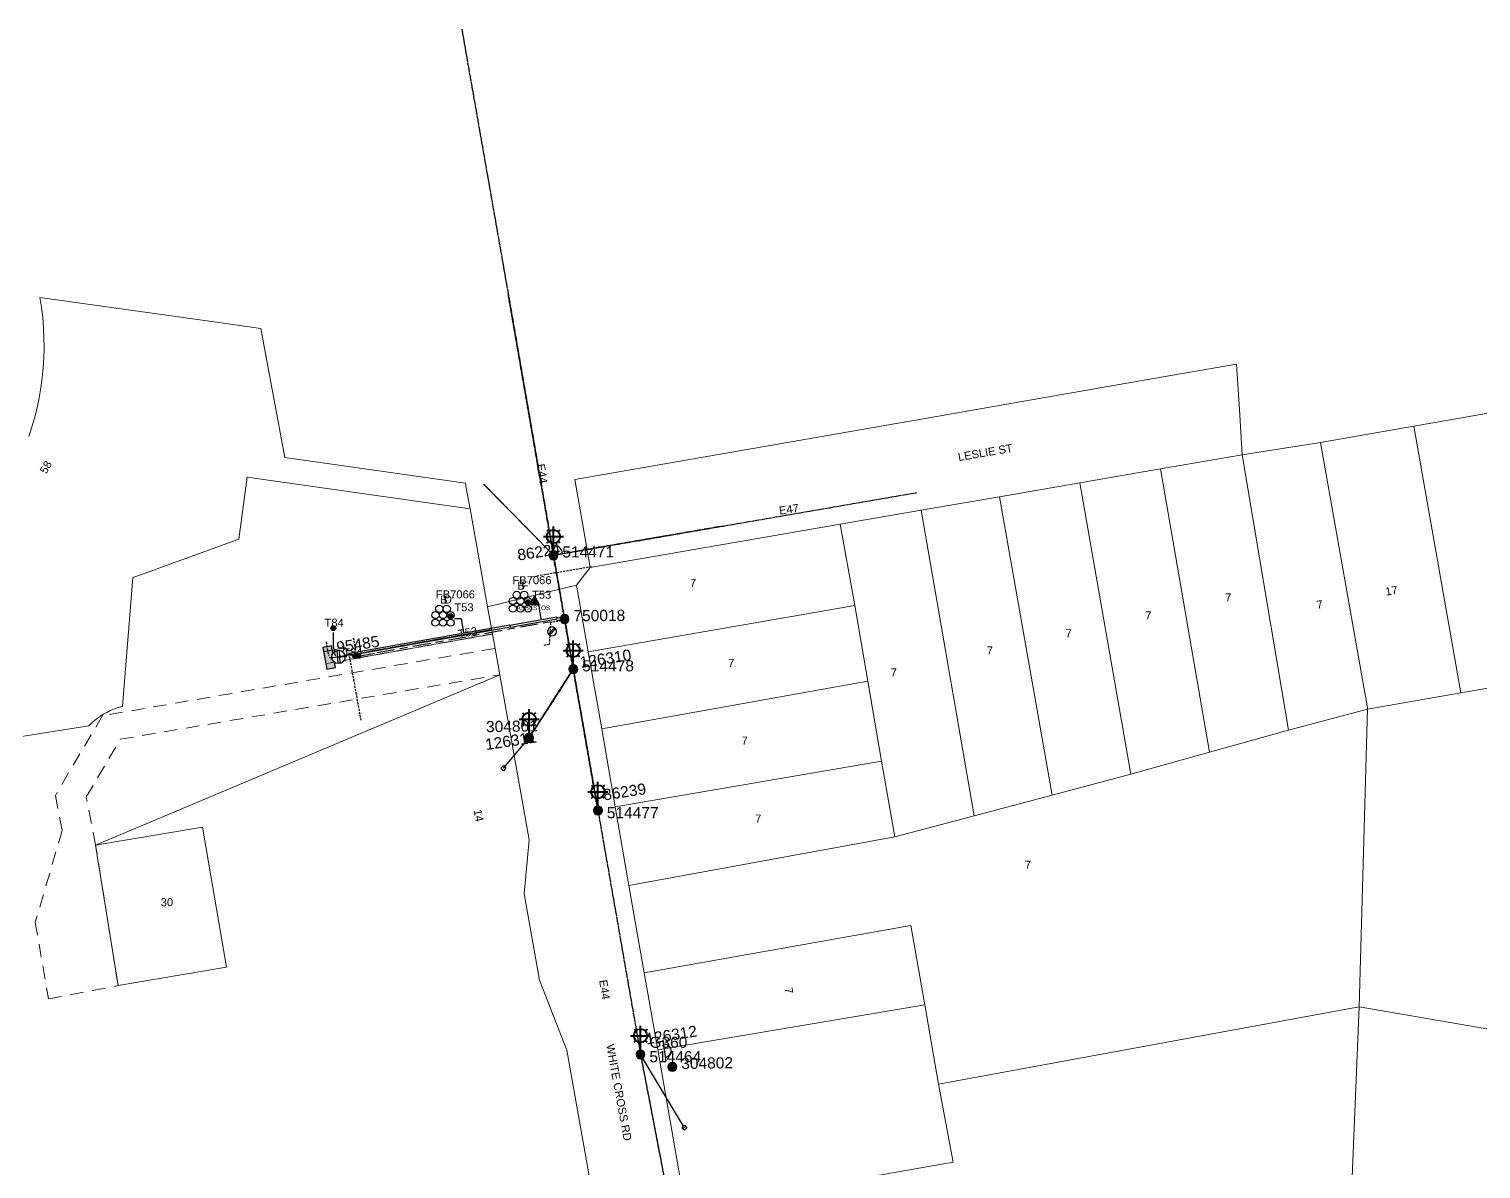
# Model space of a CAD drawing. Header units: metres. Extents: x 277939 to 278915, y 6271322 to 6272042.
# Drawn here: x 278225.8 to 278552.5, y 6271751.4 to 6272007.9 of the extents above; entities that cross this region are included whole.
import ezdxf
from ezdxf.enums import TextEntityAlignment as Align

# ---------------------------------------------------------------- set-up
doc = ezdxf.new("R2010")
doc.units = ezdxf.units.M
for name, pattern in [('Cable Exist OH', [1, 1, 0]), ('Cable Exist UG', [8.2, 4, -1.2, 1.8, -1.2]), ('Dash', [5, 3, -2]), ('DASHED', [0.75, 0.5, -0.25]), ('HIDDEN', [0.375, 0.25, -0.125]), ('HIDDEN2', [0.1875, 0.125, -0.0625])]:
    doc.linetypes.add(name, pattern=pattern)
doc.layers.get('0').update_dxf_attribs({"color": 6})
for name, color, linetype, lineweight in [('Cadastre Buildings_SP_EXT', 9, 'Continuous', 5), ('Cadastre Easements_SP_EXT', 9, 'Continuous', 5), ('Cadastre Land Parcels_SP_EXT', 9, 'Continuous', 5), ('Cadastre Other Property_SP_EXT', 9, 'HIDDEN', 5), ('Cadastre Roads_SP_EXT', 9, 'Continuous', 5)]:
    doc.layers.add(name, color=color, linetype=linetype, lineweight=lineweight)
for name, color, linetype in [('Duct_SP_EXT', 7, 'Continuous'), ('Equip_LV_EXT', 7, 'Continuous'), ('Equip_SP_HV_EXT', 7, 'Continuous'), ('Equip_SP_LV_EXT', 7, 'Continuous'), ('Equip_SP_SL_EXT', 7, 'Continuous'), ('Mains_HV_EXT', 7, 'Continuous'), ('Mains_LV_EXT', 7, 'Continuous'), ('Mains_SL_EXT', 7, 'Continuous'), ('Services_SP_EXT', 7, 'Continuous'), ('SupportsOH_SP_TR_HV_LV_SL_EXT', 7, 'Continuous'), ('SupportsUG_SP_LV_EXT', 7, 'Continuous'), ('Trench_SP_EXT', 7, 'Continuous')]:
    doc.layers.add(name, color=color, linetype=linetype)
doc.layers.add('UNKNOWN_FEATURES', color=1, linetype='DASHED', plot=False)
doc.styles.add('iecARIAL', font='arial.ttf', dxfattribs={"height": 2})
doc.styles.add('iecNAME', font='times.ttf')
doc.styles.add('POLE_LABEL', font='arial.ttf')
doc.styles.get("Standard").update_dxf_attribs({"font": 'arial.ttf'})

# ---------------------------------------------------------------- blocks, each defined once
blk = doc.blocks.new('PILLAR_EXT')
blk.add_hatch(color=256).paths.add_polyline_path([(-2.475, 0.99), (-2.475, -0.99), (2.475, -0.99), (2.475, 0.99)])
blk.add_lwpolyline([(-2.475, -0.99), (2.475, -0.99), (2.475, 0.99), (-2.475, 0.99)], close=True)
at = {"style": 'iecARIAL', "flags": 8}
blk.add_attdef('ASSET_NUM', (1.5, 3.5), '', height=2.5, dxfattribs=at)
for tag, p, flags in [('OWNED_BY', (0, -0.2), 9), ('STATE', (0, -0.4), 9), ('SUPPORT_TYPE', (0, -0.6), 9), ('STREETNAME', (0, -1.8), 9), ('SUBURB', (0, -2), 1), ('USAGE', (0, -0.8), 9), ('LEGEND', (0, -1), 9), ('LOCATION', (0, -1.2), 9), ('NOTES', (0, -1.4), 9), ('PARENT', (0, -1.6), 9)]:
    blk.add_attdef(tag, p, '', height=0.2, dxfattribs=dict(flags=flags))
blk = doc.blocks.new('DUCT_EXT')
blk.add_circle((0, 0.8), 0.8)
at = {"flags": 1}
blk.add_attdef('Z', (0, 0), '', height=0.2, dxfattribs=at)
at = {"flags": 9}
for tag, p in [('DUCT_CODE', (0, 0)), ('XSECT_TYPE', (0, -0.2)), ('STATE', (0, -0.6)), ('FB_REFERENCE', (0, -0.4)), ('NOTES', (0, -0.8))]:
    blk.add_attdef(tag, text='', height=0.2, dxfattribs=at).set_placement(p, align=Align.MIDDLE_LEFT)
blk = doc.blocks.new('LV_OH_LINKS_CLOSED_EXT')
for p, q in [((-0.17, 4.97), (-0.17, 3)), ((0.17, 4.97), (0.17, 3))]:
    blk.add_line(p, q)
blk.add_lwpolyline([(0, 2.99, 1), (0, 4.98, 1)], format="xyb", close=True)
at = {"flags": 9}
for tag, p in [('ACTUAL_STATUS', (0, 0)), ('CONSTRUCTED_VOLTAGE', (0, -0.2)), ('OPERATING_VOLTAGE', (0, -0.6)), ('ORIENTATION', (0, -0.8)), ('OWNED_BY', (0, -1)), ('STATE', (0, -1.2)), ('SWITCH_TYPE', (0, -1.4)), ('NO_PHASES', (0, -0.4)), ('USAGE', (0, -1.6)), ('NOTES', (0, -1.8))]:
    blk.add_attdef(tag, text='', height=0.2, dxfattribs=at).set_placement(p, align=Align.MIDDLE_LEFT)
at = {"flags": 1}
blk.add_attdef('Z', (0, 0), '', height=0.2, dxfattribs=at)
blk = doc.blocks.new('SL_LANTERN_EXT')
at = {"lineweight": 40}
for p, q in [((-2.25, 4.22), (2.25, 4.22)), ((-1.46, 5.68), (-1.06, 5.28)), ((0, 1.97), (0, 6.47)), ((1.46, 5.68), (1.06, 5.28)), ((-1.46, 2.76), (-1.06, 3.16)), ((0, 0), (0, 2.72)), ((1.46, 2.76), (1.06, 3.16))]:
    blk.add_line(p, q, dxfattribs=at)
blk.add_circle((0, 4.22), 1.5, dxfattribs=at)
at = {"style": 'iecARIAL', "flags": 8}
blk.add_attdef('ASSET_NUM', (1.5, 1.5), '', height=2.5, dxfattribs=at)
for tag, p, height, flags in [('OPERATING_VOLTAGE', (0.98, -1.65), 0.2, 9), ('ORIENTATION', (0.98, -1.85), 0.2, 9), ('OWNED_BY', (0.98, -2.05), 0.2, 9), ('STATE', (0.98, -2.25), 0.2, 9), ('CONSTRUCTED_VOLTAGE', (0.98, -0.65), 0.2, 9), ('CONTROL_TYPE', (0.98, -0.85), 0.2, 9), ('LANTERN_PURPOSE', (0.98, -1.05), 0.2, 9), ('LANTERN_TYPE', (0.98, -1.25), 0.2, 9), ('NO_PHASES', (0.98, -1.45), 0.2, 9), ('USAGE', (0.98, -2.45), 0.2, 9), ('CEXIST', (0.98, -2.65), 0.2, 9), ('CNEW', (0.98, -2.85), 0.2, 9), ('CNUMBER', (0.98, -3.05), 0.2, 9), ('CREMOVE', (0.98, -3.25), 0.2, 9), ('CREPLACE', (0.98, -3.45), 0.2, 9), ('LNUMBER', (2.18, -3.25), 2.5, 8), ('LKINGHEIGHT', (0.98, -3.65), 0.2, 9), ('LBRACKET', (0.98, -3.85), 0.2, 9), ('LBRACKETVOCAB', (0.98, -4.05), 0.2, 9), ('LCATEGORY', (0.98, -4.25), 0.2, 9), ('LCHARGE1', (0.98, -4.45), 0.2, 9), ('LCHARGE1PERCENT', (0.98, -4.65), 0.2, 9), ('LCHARGE2', (0.98, -4.85), 0.2, 9), ('LCHARGE2PERCENT', (0.98, -5.05), 0.2, 9), ('LCHARGE3', (0.98, -5.25), 0.2, 9), ('LCHARGE3PERCENT', (0.98, -5.45), 0.2, 9), ('LEXIST', (0.98, -5.65), 0.2, 9), ('LLAMP', (0.98, -5.85), 0.2, 9), ('LLAMPVOCAB', (0.98, -6.05), 0.2, 9), ('LMAST', (0.98, -6.25), 0.2, 9), ('LMASTVOCAB', (0.98, -6.45), 0.2, 9), ('LNEW', (0.98, -6.65), 0.2, 9), ('STREETNAME', (0.98, -9.25), 0.2, 9), ('SUBURB', (0.98, -9.45), 0.2, 1), ('LANTNUMBER', (0.98, -6.85), 0.2, 9), ('LOUTREACH', (0.98, -7.25), 0.2, 9), ('LOUTREACHVOCAB', (0.98, -7.45), 0.2, 9), ('LRATECODE', (0.98, -7.65), 0.2, 9), ('LREMOVE', (0.98, -7.85), 0.2, 9), ('LREPLACE', (0.98, -8.05), 0.2, 9), ('LTYPE', (0.98, -8.25), 0.2, 9), ('LTYPEVOCAB', (0.98, -8.45), 0.2, 9), ('LEGEND', (0.98, -8.65), 0.2, 9), ('LOCATION', (0.98, -8.85), 0.2, 9), ('NOTES', (0.98, -9.05), 0.2, 9)]:
    blk.add_attdef(tag, p, '', height=height, dxfattribs=dict(flags=flags))
blk = doc.blocks.new('CCP_EXT')
blk.add_wipeout([(0, 0.57), (0.57, 0), (0, -0.57), (-0.57, 0)])
blk.add_lwpolyline([(-0.57, 0), (0, 0.57), (0.57, 0), (0, -0.57), (-0.57, 0)])
at = {"flags": 1}
blk.add_attdef('Z', (0, 0), '', height=0.2, dxfattribs=at)
at = {"flags": 9}
for tag, p in [('CCP_TYPE', (0, 0)), ('CONSTRUCTED_VOLTAGE', (0, -0.2)), ('OPERATING_VOLTAGE', (0, -0.6)), ('ORIENTATION', (0, -0.8)), ('OWNED_BY', (0, -1)), ('STATE', (0, -1.8)), ('NO_PHASES', (0, -0.4)), ('USAGE', (0, -1.2)), ('LEGEND', (0, -1.4)), ('LIFE_SUPPORT', (0, -1.6)), ('NOTES', (0, -2))]:
    blk.add_attdef(tag, text='', height=0.2, dxfattribs=at).set_placement(p, align=Align.MIDDLE_LEFT)
blk = doc.blocks.new('POLE_EXT')
blk.add_hatch(color=256).paths.add_polyline_path([(-1, 0, 1), (1, 0, 1)])
blk.add_lwpolyline([(-1, 0, 1), (1, 0, 1)], format="xyb", close=True)
for tag, height, flags, p in [('pNumber', 2.5, 8, (-17.84, 2.07)), ('OWNED_BY', 0.2, 9, (1.35, -0.4)), ('SPECIAL_USE', 0.2, 9, (1.35, -0.8)), ('STATE', 0.2, 9, (1.35, -1)), ('cLV', 0.2, 9, (1.35, -1.4)), ('hDepth', 0.2, 9, (1.35, -1.6)), ('hDia', 0.2, 9, (1.35, -1.8)), ('cHV', 0.2, 9, (1.35, -2)), ('PARENT', 0.2, 9, (1.35, -0.6)), ('USAGE', 0.2, 9, (1.35, -1.2)), ('LBRACKET', 0.2, 9, (1.35, -2.2)), ('LExisting', 0.2, 9, (1.35, -2.4)), ('LANTNUMBER', 0.2, 9, (1.35, -2.6)), ('LOther', 0.2, 9, (1.35, -2.8)), ('LRemove', 0.2, 9, (1.35, -3)), ('LEGEND', 0.2, 9, (1.35, -3.2)), ('cLinedev', 0.2, 9, (1.35, -3.4)), ('pExisting', 0.2, 9, (1.35, -3.8)), ('pFooting', 0.2, 9, (1.35, -4.4)), ('pNew', 0.2, 9, (1.35, -4.6)), ('pRelocate', 0.2, 9, (1.35, -5)), ('pRemove', 0.2, 9, (1.35, -5.2)), ('pReplace', 0.2, 9, (1.35, -5.4)), ('pStay', 0.2, 9, (1.35, -5.6)), ('pType', 0.2, 9, (1.35, -5.8)), ('cspan', 0.2, 9, (1.35, -6)), ('STREETNAME', 0.2, 9, (1.35, -6.2)), ('SUBURB', 0.2, 9, (1.35, -6.4)), ('LOCATION', 0.2, 9, (1.35, -3.6)), ('PFNUMBER', 0.2, 9, (1.35, -4)), ('NEWPFNUMBER', 0.2, 9, (1.35, -4.2)), ('NOTES', 0.2, 9, (1.35, -6.6)), ('OPERATED_BY', 0.2, 9, (1.36, -7.01)), ('MAINTAINED_BY', 0.2, 9, (1.36, -6.81))]:
    blk.add_attdef(tag, text='', height=height, dxfattribs=dict(flags=flags)).set_placement(p, align=Align.MIDDLE_LEFT)
at = {"style": 'POLE_LABEL'}
for tag, height, flags, p in [('ASSET_NUM', 2.5, 8, (2, 2)), ('STRUCTURE_PLANT_NUMBER', 0.2, 9, (1.35, 0.03)), ('STREET_CODE', 0.2, 9, (1.35, -0.2))]:
    blk.add_attdef(tag, text='', height=height, dxfattribs=dict(at, flags=flags)).set_placement(p, align=Align.MIDDLE_LEFT)
at = {"flags": 1}
blk.add_attdef('Z', (1.35, -7.33), '', height=0.2, dxfattribs=at)
blk = doc.blocks.new('LV_STJ_EXT')
h = blk.add_hatch(color=256)
edge = h.paths.add_edge_path()
edge.add_ellipse((-0.59, 0.13), major_axis=(0.226, 0.226), ratio=1, start_angle=45, end_angle=135)
edge.add_line((-0.91, 0.13), (-0.91, -0.13))
edge.add_ellipse((-0.59, -0.13), major_axis=(0.226, 0.226), ratio=1, start_angle=135, end_angle=225)
edge.add_line((-0.59, -0.45), (0.59, -0.45))
edge.add_ellipse((0.59, -0.13), major_axis=(-0.226, 0.226), ratio=1, start_angle=135, end_angle=225)
edge.add_line((0.91, -0.13), (0.91, 0.13))
edge.add_ellipse((0.59, 0.13), major_axis=(-0.226, 0.226), ratio=1, start_angle=225, end_angle=315)
edge.add_line((0.59, 0.45), (-0.59, 0.45))
blk.add_lwpolyline([(-0.91, 0.13), (-0.91, -0.13, 0.414214), (-0.59, -0.45), (0.59, -0.45, 0.414214), (0.91, -0.13), (0.91, 0.13, 0.414214), (0.59, 0.45), (-0.59, 0.45, 0.414214)], format="xyb", close=True)
at = {"flags": 1}
blk.add_attdef('Z', (0, 0), '', height=0.2, dxfattribs=at)
at = {"flags": 9}
for tag, p in [('ORIENTATION', (0, 0)), ('USAGE', (0, -0.2)), ('LEGEND', (0, -0.4)), ('NOTES', (0, -0.6))]:
    blk.add_attdef(tag, text='', height=0.2, dxfattribs=at).set_placement(p, align=Align.MIDDLE_LEFT)
blk = doc.blocks.new('WARNING_FEATURE_EXT')
h = blk.add_hatch(color=2)
h.dxf.hatch_style = 1
h.paths.add_polyline_path([(0, 1.99), (-0.99, 0), (1, 0)])
at = {"color": 18, "true_color": 0x000000}
blk.add_lwpolyline([(-0.99, 0), (0, 1.99), (1, 0)], close=True, dxfattribs=at)
at = {"color": 18, "true_color": 0x000000, "insert": (0, 0.87), "char_height": 1.5, "attachment_point": 5, "line_spacing_factor": 1.5, "style": 'iecNAME'}
blk.add_mtext_dynamic_manual_height_columns('!', width=1.5, gutter_width=4, heights=[0], dxfattribs=at)
at = {"color": 2, "flags": 1}
for tag, p in [('STATE', (1.19, 2.01)), ('HAZMAT_ID', (1.19, 0.72))]:
    blk.add_attdef(tag, p, '', height=0.8, dxfattribs=at)
at = {"color": 2}
blk.add_attdef('WARNING_TYPE', text='', height=1, dxfattribs=at).set_placement((-4.07, -1.22), (4.88, -1.22), align=Align.ALIGNED)
at = {"color": 2, "flags": 1}
blk.add_attdef('WARNING_DESC', text='', height=0.8, dxfattribs=at).set_placement((1.19, -0.56), align=Align.MIDDLE_CENTER)
blk = doc.blocks.new('LV_UG_LINKS_CLOSED_EXT')
blk.add_wipeout([(-1.06, 1.06), (-1.18, 0.92), (-1.29, 0.76), (-1.37, 0.59), (-1.43, 0.42), (-1.48, 0.23), (-1.49, 0.05), (-1.49, -0.14), (-1.46, -0.33), (-1.41, -0.51), (-1.33, -0.68), (-1.24, -0.84), (-1.12, -0.99), (-0.99, -1.12), (-0.84, -1.24), (-0.68, -1.33), (-0.51, -1.41), (-0.33, -1.46), (-0.14, -1.49), (0.05, -1.49), (0.23, -1.48), (0.42, -1.43), (0.59, -1.37), (0.76, -1.29), (0.92, -1.18), (1.06, -1.06), (1.18, -0.92), (1.29, -0.76), (1.37, -0.59), (1.43, -0.42), (1.48, -0.23), (1.49, -0.05), (1.49, 0.14), (1.46, 0.33), (1.41, 0.51), (1.33, 0.68), (1.24, 0.84), (1.12, 0.99), (0.99, 1.12), (0.84, 1.24), (0.68, 1.33), (0.51, 1.41), (0.33, 1.46), (0.14, 1.49), (-0.05, 1.49), (-0.23, 1.48), (-0.42, 1.43), (-0.59, 1.37), (-0.76, 1.29), (-0.92, 1.18)])
for p, q in [((-0.25, -1.48), (-0.25, 1.48)), ((0.25, -1.48), (0.25, 1.48))]:
    blk.add_line(p, q)
blk.add_circle((0, 0), 1.5)
at = {"flags": 9}
for tag, p in [('ACTUAL_STATUS', (0, 0)), ('CONSTRUCTED_VOLTAGE', (0, -0.2)), ('OPERATING_VOLTAGE', (0, -0.6)), ('ORIENTATION', (0, -0.8)), ('STATE', (0, -1)), ('SWITCH_TYPE', (0, -1.2)), ('NO_PHASES', (0, -0.4)), ('USAGE', (0, -1.4)), ('NOTES', (0, -1.6))]:
    blk.add_attdef(tag, text='', height=0.2, dxfattribs=at).set_placement(p, align=Align.MIDDLE_LEFT)
at = {"flags": 1}
blk.add_attdef('Z', (0, 0), '', height=0.2, dxfattribs=at)
blk = doc.blocks.new('HV_USL_CLOSED_EXT')
blk.add_line((2.4, 5.5), (-2.4, 5.5))
blk.add_lwpolyline([(1.44, 5.5, 0.414214), (0, 6.94, 0.414214), (-1.44, 5.5)], format="xyb")
for tag, height, flags, p in [('ASSET_NUM', 2.5, 8, (2, 2)), ('STREET_CODE', 0.2, 9, (1.5, 0)), ('ACTUAL_STATUS', 0.2, 9, (1.5, -0.2)), ('CONSTRUCTED_VOLTAGE', 0.2, 9, (1.5, -0.4)), ('OPERATING_VOLTAGE', 0.2, 9, (1.5, -0.8)), ('ORIENTATION', 0.2, 9, (1.5, -1)), ('OWNED_BY', 0.2, 9, (1.5, -1.2)), ('OPERATED_BY', 0.2, 9, (1.5, -1.4)), ('STATE', 0.2, 9, (1.5, -1.8)), ('SWITCH_TYPE', 0.2, 9, (1.5, -2)), ('STREETNAME', 0.2, 9, (1.5, -2.8)), ('SUBURB', 0.2, 9, (1.5, -3)), ('NO_PHASES', 0.2, 9, (1.5, -0.6)), ('MAINTAINED_BY', 0.2, 9, (1.5, -1.6)), ('USAGE', 0.2, 9, (1.5, -2.2)), ('LEGEND', 0.2, 9, (1.5, -2.4)), ('LOCATION', 0.2, 9, (1.5, -2.6)), ('NOTES', 0.2, 9, (1.5, -3.2)), ('Z', 0.2, 1, (1.5, -3.6)), ('LABEL_ALIGNMENT', 0.2, 9, (1.5, -3.4))]:
    blk.add_attdef(tag, text='', height=height, dxfattribs=dict(flags=flags)).set_placement(p, align=Align.MIDDLE_LEFT)
blk = doc.blocks.new('CABLE_LARGE_EXT')
h = blk.add_hatch(color=256)
edge = h.paths.add_edge_path()
edge.add_arc((0, 0.55), 0.55, 0, 360)
blk.add_circle((0, 0.55), 0.55)
at = {"flags": 1}
blk.add_attdef('Z', (0, 0), '', height=0.2, dxfattribs=at)
at = {"flags": 9}
for tag, p in [('COND_CODE', (0, 0)), ('STATE', (0, -0.4)), ('XSECT_SIZE', (0, -0.6)), ('FB_REFERENCE', (0, -0.2)), ('NOTES', (0, -0.8))]:
    blk.add_attdef(tag, text='', height=0.2, dxfattribs=at).set_placement(p, align=Align.MIDDLE_LEFT)

msp = doc.modelspace()

# ---------------------------------------------------------------- linework, layer by layer
at = {"layer": 'Cadastre Land Parcels_SP_EXT', "linetype": 'Continuous'}
for points in [[(278201.88, 6271845.26), (278239.33, 6271851.17), (278239.93, 6271851.76), (278240.57, 6271852.31), (278241.23, 6271852.84), (278241.49, 6271853.02), (278241.92, 6271853.32), (278242.01, 6271853.38), (278242.63, 6271853.77), (278243.37, 6271854.18), (278244.13, 6271854.56), (278244.9, 6271854.89), (278245.69, 6271855.18), (278246.5, 6271855.43), (278246.85, 6271855.53), (278249.22, 6271884.52), (278251.18, 6271885.23), (278262.07, 6271889.18), (278273.03, 6271893.15), (278274.89, 6271907.07), (278325.05, 6271899.96), (278324.2, 6271904.71), (278324.02, 6271905.74), (278283.35, 6271911.49), (278283.35, 6271911.49), (278278.02, 6271940.52), (278267.49, 6271942.02), (278228.24, 6271947.5), (278228.64, 6271945.24), (278228.91, 6271942.99), (278229.1, 6271940.74), (278229.2, 6271938.48), (278229.22, 6271936.22), (278229.17, 6271933.96), (278229.03, 6271931.71), (278228.81, 6271929.45), (278228.51, 6271927.21), (278228.12, 6271924.98), (278227.66, 6271922.77), (278227.12, 6271920.57), (278226.5, 6271918.4), (278225.81, 6271916.25)], [(278355.1, 6271731.73), (278346.83, 6271778.14), (278340.67, 6271793.92), (278337.2, 6271813.37), (278338.37, 6271825.53), (278331.73, 6271862.63), (278240.83, 6271824.3), (278264.9, 6271828.38), (278270.28, 6271796.84), (278245.86, 6271792.7), (278240.83, 6271824.3), (278331.73, 6271862.63), (278330.67, 6271868.57), (278329, 6271877.9), (278325.05, 6271899.96), (278274.89, 6271907.07), (278273.03, 6271893.15), (278262.07, 6271889.18), (278251.18, 6271885.23), (278249.22, 6271884.52), (278246.85, 6271855.53), (278246.5, 6271855.43), (278245.69, 6271855.18), (278244.9, 6271854.89), (278244.13, 6271854.56), (278243.37, 6271854.18), (278242.63, 6271853.77), (278242.01, 6271853.38), (278241.92, 6271853.32), (278241.49, 6271853.02), (278241.23, 6271852.84), (278240.57, 6271852.31), (278239.93, 6271851.76), (278239.33, 6271851.17), (278201.88, 6271845.26)]]:
    msp.add_lwpolyline(points, dxfattribs=at)
for points in [[(278558.38, 6271922.26), (278537.35, 6271918.56), (278547.93, 6271858.59), (278568.93, 6271862.28), (278558.38, 6271922.26)], [(278547.93, 6271858.59), (278537.35, 6271918.56), (278516.39, 6271914.88), (278526.91, 6271855.2), (278526.94, 6271854.9), (278547.93, 6271858.59)], [(278516.39, 6271914.88), (278498.75, 6271912.15), (278509.18, 6271850.2), (278526.94, 6271854.9), (278526.91, 6271855.2), (278516.39, 6271914.88)], [(278498.75, 6271912.15), (278480.39, 6271908.99), (278491.4, 6271845.24), (278509.18, 6271850.2), (278498.75, 6271912.15)], [(278491.4, 6271845.24), (278480.39, 6271908.99), (278462.21, 6271905.82), (278473.7, 6271840.26), (278491.4, 6271845.24)], [(278462.21, 6271905.82), (278444.15, 6271902.68), (278455.97, 6271835.56), (278473.7, 6271840.26), (278462.21, 6271905.82)], [(278444.15, 6271902.68), (278426.52, 6271899.65), (278438.44, 6271830.93), (278455.97, 6271835.56), (278444.15, 6271902.68)], [(278438.44, 6271830.93), (278426.52, 6271899.65), (278408.34, 6271896.5), (278411.58, 6271878.21), (278414.53, 6271861.18), (278417.63, 6271843.21), (278420.59, 6271826.16), (278438.44, 6271830.93)], [(278411.58, 6271878.21), (278408.34, 6271896.5), (278352.11, 6271886.8), (278349.02, 6271882.83), (278351.65, 6271867.77), (278411.58, 6271878.21)], [(278414.53, 6271861.18), (278411.58, 6271878.21), (278351.65, 6271867.77), (278354.68, 6271850.46), (278414.53, 6271861.18)], [(278592.49, 6271858.31), (278589.78, 6271865.85), (278568.93, 6271862.28), (278547.93, 6271858.59), (278526.94, 6271854.9), (278525.03, 6271787.94), (278623.92, 6271770.88), (278620.54, 6271780.27), (278606.88, 6271818.26), (278606.19, 6271820.2), (278592.49, 6271858.31)], [(278417.63, 6271843.21), (278414.53, 6271861.18), (278354.68, 6271850.46), (278357.72, 6271832.91), (278417.63, 6271843.21)], [(278430.46, 6271770.52), (278525.03, 6271787.94), (278526.94, 6271854.9), (278509.18, 6271850.2), (278491.4, 6271845.24), (278473.7, 6271840.26), (278455.97, 6271835.56), (278438.44, 6271830.93), (278420.59, 6271826.16), (278360.8, 6271815.26), (278364.24, 6271795.6), (278424.19, 6271806.24), (278427.39, 6271788.36), (278430.46, 6271770.52)], [(278420.59, 6271826.16), (278417.63, 6271843.21), (278357.72, 6271832.91), (278360.8, 6271815.26), (278420.59, 6271826.16)], [(278245.86, 6271792.7), (278270.28, 6271796.84), (278264.9, 6271828.37), (278240.83, 6271824.3), (278245.86, 6271792.7)], [(278427.39, 6271788.36), (278424.19, 6271806.24), (278364.24, 6271795.6), (278367.27, 6271778.23), (278427.39, 6271788.36)], [(278522.26, 6271720.48), (278525.03, 6271787.94), (278430.46, 6271770.52), (278433.7, 6271753.01), (278373.53, 6271742.38), (278377.34, 6271720.43), (278418.29, 6271725.25), (278418.79, 6271728.81), (278437.75, 6271731.21), (278455.81, 6271728.67), (278465.88, 6271727.23), (278486.04, 6271724.28), (278504.18, 6271722.42), (278522.26, 6271720.48)], [(278623.92, 6271770.88), (278525.03, 6271787.94), (278522.26, 6271720.48), (278512.33, 6271650.17), (278529.98, 6271648.05), (278532.29, 6271647.9), (278542.19, 6271718.5), (278560.73, 6271716.5), (278574.51, 6271715.05), (278579.03, 6271714.75), (278597.08, 6271713.71), (278615.46, 6271712.64), (278623.92, 6271770.88)]]:
    msp.add_lwpolyline(points, close=True, dxfattribs=at)
at = {"layer": 'Cadastre Other Property_SP_EXT', "linetype": 'HIDDEN2'}
msp.add_lwpolyline([(278329.91, 6271872.81), (278297.41, 6271867), (278297.1, 6271868.73), (278292.18, 6271867.85), (278292.67, 6271865.14), (278330.08, 6271871.82), (278329.91, 6271872.81)], close=True, dxfattribs=at)
at = {"layer": 'Cadastre Roads_SP_EXT', "linetype": 'Continuous'}
msp.add_lwpolyline([(278498.75, 6271912.15), (278498.11, 6271922.35), (278497.46, 6271932.54), (278477.06, 6271928.99), (278453.05, 6271924.8), (278428.71, 6271920.55), (278399.02, 6271915.37), (278348.66, 6271906.59), (278350.37, 6271896.75), (278352.11, 6271886.8), (278408.34, 6271896.5), (278426.52, 6271899.65), (278444.15, 6271902.68), (278462.21, 6271905.82), (278480.39, 6271908.99), (278498.75, 6271912.15)], close=True, dxfattribs=at)
at = {"layer": 'Duct_SP_EXT'}
for p, q in [((278334.04, 6271873.83), (278344.58, 6271875.69)), ((278334.12, 6271873.35), (278344.66, 6271875.21)), ((278344.58, 6271875.69), (278344.62, 6271875.45)), ((278344.66, 6271875.21), (278344.62, 6271875.45)), ((278334.04, 6271873.83), (278334.08, 6271873.59)), ((278334.04, 6271873.83), (278334.08, 6271873.59)), ((278334.12, 6271873.35), (278334.08, 6271873.59)), ((278334.12, 6271873.35), (278334.08, 6271873.59))]:
    msp.add_line(p, q, dxfattribs=at)
for points in [[(278338.96, 6271878.43), (278340.45, 6271878.43), (278340.99, 6271875.24)], [(278321.55, 6271875.28), (278323.04, 6271875.28), (278323.58, 6271872.09)]]:
    msp.add_lwpolyline(points, dxfattribs=at)
at = {"layer": 'Mains_HV_EXT', "linetype": 'Cable Exist OH'}
for points in [[(278323.18, 6272007.92), (278333.63, 6271948.35), (278343.81, 6271889.52)], [(278381.99, 6271896.1), (278343.81, 6271889.52)], [(278343.81, 6271889.52), (278347.67, 6271867.35), (278353.82, 6271832.11), (278363.4, 6271777.21)], [(278363.4, 6271777.21), (278370.81, 6271738.54)]]:
    msp.add_lwpolyline(points, dxfattribs=at)
at = {"layer": 'Mains_LV_EXT', "linetype": 'Cable Exist OH'}
for points in [[(278343.81, 6271889.52), (278333.63, 6271948.35)], [(278343.81, 6271889.52), (278381.99, 6271896.1), (278425.53, 6271903.62)], [(278343.81, 6271889.52), (278346.31, 6271875.17)], [(278346.31, 6271875.17), (278348.27, 6271863.9)], [(278348.27, 6271863.9), (278353.82, 6271832.11), (278363.41, 6271777.15)], [(278363.41, 6271777.15), (278370.81, 6271738.54)]]:
    msp.add_lwpolyline(points, dxfattribs=at)
at = {"layer": 'Mains_LV_EXT', "linetype": 'Continuous'}
msp.add_lwpolyline([(278345.78, 6271889.86, 0.567081), (278343.47, 6271891.5)], format="xyb", dxfattribs=at)
at = {"layer": 'Mains_LV_EXT', "linetype": 'Cable Exist UG'}
msp.add_lwpolyline([(278299.59, 6271866.78), (278304.11, 6271867.61), (278346.31, 6271875.17)], dxfattribs=at)
at = {"layer": 'Mains_SL_EXT', "linetype": 'Cable Exist OH'}
for points in [[(278343.81, 6271889.52), (278333.63, 6271948.35)], [(278343.81, 6271889.52), (278328.14, 6271905.54)], [(278343.81, 6271889.52), (278381.99, 6271896.1)], [(278348.27, 6271863.9), (278346.31, 6271875.17), (278343.81, 6271889.52)], [(278348.27, 6271863.9), (278338.32, 6271848.41)], [(278353.82, 6271832.11), (278348.27, 6271863.9)], [(278353.82, 6271832.11), (278363.4, 6271777.21)], [(278363.4, 6271777.21), (278370.81, 6271738.54)]]:
    msp.add_lwpolyline(points, dxfattribs=at)
at = {"layer": 'Services_SP_EXT'}
msp.add_lwpolyline([(278328.11, 6271905.5), (278343.81, 6271889.52)], dxfattribs=at)
at = {"layer": 'Trench_SP_EXT', "linetype": 'Cable Exist UG'}
msp.add_lwpolyline([(278344.55, 6271875.44), (278345.57, 6271875.62), (278345.57, 6271875.62, -0.36685), (278346.31, 6271875.17)], format="xyb", dxfattribs=at)
for points in [[(278346.1, 6271876.37), (278346.31, 6271875.15)], [(278298.01, 6271867.21), (278293.76, 6271866.45)]]:
    msp.add_lwpolyline(points, dxfattribs=at)
at = {"layer": 'UNKNOWN_FEATURES'}
for points in [[(278352.39, 6271886.94), (278338.36, 6271884.53)], [(278346.32, 6271874.88), (278343.14, 6271874.4), (278342.88, 6271869.46), (278341.52, 6271869.23)], [(278346.32, 6271874.88), (278348.66, 6271861.7)], [(278292.65, 6271870.04), (278293.21, 6271866.96)], [(278298.79, 6271870.98), (278299.32, 6271867.99)]]:
    msp.add_lwpolyline(points, dxfattribs=at)

# ---------------------------------------------------------------- block references
at = {"layer": 'Duct_SP_EXT'}
for name, p in [('DUCT_EXT', (278335.53, 6271879.82)), ('DUCT_EXT', (278337.23, 6271879.82)), ('DUCT_EXT', (278318.12, 6271876.67)), ('DUCT_EXT', (278319.82, 6271876.67)), ('DUCT_EXT', (278334.68, 6271878.42)), ('DUCT_EXT', (278334.68, 6271876.72)), ('DUCT_EXT', (278336.38, 6271878.42)), ('DUCT_EXT', (278336.38, 6271876.72)), ('DUCT_EXT', (278338.08, 6271878.42)), ('DUCT_EXT', (278338.08, 6271876.72)), ('CABLE_LARGE_EXT', (278338.08, 6271878.42)), ('DUCT_EXT', (278317.27, 6271875.27)), ('DUCT_EXT', (278317.27, 6271873.57)), ('DUCT_EXT', (278318.97, 6271875.27)), ('DUCT_EXT', (278318.97, 6271873.57)), ('DUCT_EXT', (278320.67, 6271875.27)), ('DUCT_EXT', (278320.67, 6271873.57)), ('CABLE_LARGE_EXT', (278320.67, 6271875.27)), ('CABLE_LARGE_EXT', (278294.28, 6271872.56))]:
    msp.add_blockref(name, p, dxfattribs=at)
ref = msp.add_blockref('WARNING_FEATURE_EXT', (278339.58, 6271878.42), dxfattribs=at)
ref.add_attrib('WARNING_TYPE', 'ASBESTOS', (278335.52, 6271877.2), dxfattribs={"layer": '0', "color": 2, "height": 1})
at = {"layer": 'Equip_LV_EXT'}
msp.add_blockref('LV_STJ_EXT', (278299.59, 6271866.87), dxfattribs=at)
at = {"layer": 'Equip_SP_HV_EXT'}
ref = msp.add_blockref('HV_USL_CLOSED_EXT', (278363.4, 6271777.21), dxfattribs=dict(at, rotation=278.7620749367996))
ref.add_attrib('ASSET_NUM', 'G360', dxfattribs={"layer": '0', "height": 2.5}).set_placement((278365.4, 6271777.96), align=Align.BOTTOM_LEFT)
at = {"layer": 'Equip_SP_LV_EXT', "rotation": 134.820280691027}
msp.add_blockref('LV_OH_LINKS_CLOSED_EXT', (278346.31, 6271875.17), dxfattribs=at)
at = {"layer": 'Equip_SP_SL_EXT'}
ref = msp.add_blockref('SL_LANTERN_EXT', (278343.81, 6271889.52), dxfattribs=at)
ref.add_attrib('ASSET_NUM', '86224', dxfattribs={"layer": '0', "height": 2.5, "rotation": 8.6733, "style": 'iecARIAL'}).set_placement((278345.31, 6271891.02), align=Align.MIDDLE_RIGHT)
ref = msp.add_blockref('SL_LANTERN_EXT', (278348.27, 6271863.9), dxfattribs=at)
ref.add_attrib('ASSET_NUM', '126310', dxfattribs={"layer": '0', "height": 2.5, "rotation": 8.7726, "style": 'iecARIAL'}).set_placement((278349.77, 6271865.4), align=Align.MIDDLE_LEFT)
ref = msp.add_blockref('SL_LANTERN_EXT', (278338.32, 6271848.41), dxfattribs=at)
ref.add_attrib('ASSET_NUM', '126311', dxfattribs={"layer": '0', "height": 2.5, "rotation": 8.6733, "style": 'iecARIAL'}).set_placement((278339.82, 6271849.91), align=Align.TOP_RIGHT)
ref = msp.add_blockref('SL_LANTERN_EXT', (278353.82, 6271832.11), dxfattribs=at)
ref.add_attrib('ASSET_NUM', '86239', dxfattribs={"layer": '0', "height": 2.5, "rotation": 8.647, "style": 'iecARIAL'}).set_placement((278355.32, 6271833.61), align=Align.BOTTOM_LEFT)
ref = msp.add_blockref('SL_LANTERN_EXT', (278363.4, 6271777.21), dxfattribs=at)
ref.add_attrib('ASSET_NUM', '126312', dxfattribs={"layer": '0', "height": 2.5, "rotation": 9.1978, "style": 'iecARIAL'}).set_placement((278364.9, 6271778.71), align=Align.BOTTOM_LEFT)
at = {"layer": 'SupportsOH_SP_TR_HV_LV_SL_EXT'}
ref = msp.add_blockref('POLE_EXT', (278343.81, 6271889.52), dxfattribs=at)
ref.add_attrib('ASSET_NUM', '514471', dxfattribs={"layer": '0', "height": 2.5, "rotation": 0.0359, "style": 'POLE_LABEL'}).set_placement((278345.81, 6271890.27), align=Align.MIDDLE_LEFT)
ref = msp.add_blockref('POLE_EXT', (278346.31, 6271875.17), dxfattribs=at)
ref.add_attrib('ASSET_NUM', '750018', dxfattribs={"layer": '0', "height": 2.5, "rotation": 0.4779, "style": 'POLE_LABEL'}).set_placement((278348.31, 6271875.92), align=Align.MIDDLE_LEFT)
ref = msp.add_blockref('POLE_EXT', (278348.27, 6271863.9), dxfattribs=at)
ref.add_attrib('ASSET_NUM', '514478', dxfattribs={"layer": '0', "height": 2.5, "style": 'POLE_LABEL'}).set_placement((278350.27, 6271864.65), align=Align.MIDDLE_LEFT)
ref = msp.add_blockref('POLE_EXT', (278338.32, 6271848.41), dxfattribs=at)
ref.add_attrib('ASSET_NUM', '304801', dxfattribs={"layer": '0', "height": 2.5, "rotation": 1, "style": 'POLE_LABEL'}).set_placement((278340.33, 6271849.16), align=Align.BOTTOM_RIGHT)
ref = msp.add_blockref('POLE_EXT', (278353.82, 6271832.11), dxfattribs=at)
ref.add_attrib('ASSET_NUM', '514477', dxfattribs={"layer": '0', "height": 2.5, "style": 'POLE_LABEL'}).set_placement((278355.82, 6271832.86), align=Align.TOP_LEFT)
ref = msp.add_blockref('POLE_EXT', (278363.4, 6271777.21), dxfattribs=at)
ref.add_attrib('ASSET_NUM', '514464', dxfattribs={"layer": '0', "height": 2.5, "style": 'POLE_LABEL'}).set_placement((278365.4, 6271777.96), align=Align.TOP_LEFT)
ref = msp.add_blockref('POLE_EXT', (278370.56, 6271774.42), dxfattribs=at)
ref.add_attrib('ASSET_NUM', '304802', dxfattribs={"layer": '0', "height": 2.5, "rotation": 1, "style": 'POLE_LABEL'}).set_placement((278372.56, 6271775.17), align=Align.MIDDLE_LEFT)
at = {"layer": 'SupportsUG_SP_LV_EXT'}
ref = msp.add_blockref('PILLAR_EXT', (278293.33, 6271866.52), dxfattribs=dict(at, rotation=100.3505454235546))
ref.add_attrib('ASSET_NUM', '95485', dxfattribs={"layer": '0', "height": 2.5, "rotation": 8.5103, "style": 'iecARIAL'}).set_placement((278294.83, 6271870.02), align=Align.TOP_LEFT)

# ---------------------------------------------------------------- texts
at = {"layer": 'Cadastre Land Parcels_SP_EXT'}
for s, rotation, p in [('58', 60.4361, (278229.72, 6271907.68)), ('17', 9.9406, (278531.11, 6271880.43)), ('7', 8.817, (278515.63, 6271877.46)), ('14', 280.5177, (278325.84, 6271832.19)), ('7', 0.1388, (278449.87, 6271819.01)), ('7', 279.8958, (278395.77, 6271792.11))]:
    msp.add_text(s, height=1.8, rotation=rotation, dxfattribs=at).set_placement(p)
for s, p in [('7', (278374.54, 6271882.42)), ('7', (278494.93, 6271879.14)), ('7', (278476.93, 6271875.08)), ('7', (278459.01, 6271871.08)), ('7', (278441.27, 6271867.2)), ('7', (278383.11, 6271864.4)), ('7', (278419.66, 6271862.26)), ('7', (278386.14, 6271846.94)), ('7', (278389.19, 6271829.38)), ('30', (278255.47, 6271810.56))]:
    msp.add_text(s, height=1.8, dxfattribs=at).set_placement(p)
at = {"layer": 'Cadastre Roads_SP_EXT'}
for s, rotation, p in [('LESLIE ST', 9.8497, (278434.99, 6271910.7)), ('WHITE CROSS RD', 280.4591, (278355.66, 6271779.36))]:
    msp.add_text(s, height=1.8, rotation=rotation, dxfattribs=at).set_placement(p)
at = {"layer": 'Duct_SP_EXT'}
for s, p in [('FB7066', (278334.58, 6271883.02)), ('FB7066', (278317.36, 6271879.82)), ('B', (278335.73, 6271881.82)), ('F', (278336.58, 6271881.82)), ('T53', (278338.98, 6271879.74)), ('B', (278318.32, 6271878.67)), ('D', (278319.17, 6271878.67)), ('T53', (278321.52, 6271876.92)), ('T84', (278292.32, 6271873.47))]:
    msp.add_text(s, height=1.8, dxfattribs=at).set_placement(p)
at = {"layer": 'Mains_LV_EXT'}
for s, rotation, p in [('E44', 278.6805, (278340.05, 6271909.96)), ('E47', 8.6836, (278394.71, 6271898.65)), ('T53', 10.1568, (278322.53, 6271870.91)), ('E44', 279.0418, (278354.09, 6271793.86))]:
    msp.add_text(s, height=1.8, rotation=rotation, dxfattribs=at).set_placement(p)

# ---------------------------------------------------------------- next in the draw order: block references
at = {"layer": 'Equip_LV_EXT', "rotation": 183.1611866476752}
msp.add_blockref('LV_UG_LINKS_CLOSED_EXT', (278295.45, 6271866.64), dxfattribs=at)
at = {"layer": 'Services_SP_EXT'}
for p in [(278332.55, 6271841.63), (278373.27, 6271760.72)]:
    msp.add_blockref('CCP_EXT', p, dxfattribs=at)

# ---------------------------------------------------------------- next in the draw order: linework, layer by layer
at = {"layer": 'Cadastre Buildings_SP_EXT', "linetype": 'Continuous'}
msp.add_lwpolyline([(278430.46, 6271770.52), (278427.39, 6271788.36), (278367.27, 6271778.23), (278370.43, 6271760.13), (278373.53, 6271742.38), (278433.7, 6271753.01), (278430.46, 6271770.52)], close=True, dxfattribs=at)
at = {"layer": 'Cadastre Easements_SP_EXT', "linetype": 'Dash'}
msp.add_lwpolyline([(278245.86, 6271792.7), (278240.83, 6271824.3), (278238.72, 6271835.17), (278246.38, 6271848.13), (278331.73, 6271862.63), (278330.67, 6271868.57), (278242.39, 6271853.45), (278231.76, 6271835.51), (278233.3, 6271827.63), (278227.26, 6271806.98), (278230.2, 6271789.72), (278245.86, 6271792.7)], close=True, dxfattribs=at)
at = {"layer": 'Cadastre Roads_SP_EXT', "linetype": 'Continuous'}
msp.add_lwpolyline([(278373.53, 6271742.38), (278370.43, 6271760.13), (278367.27, 6271778.23), (278364.24, 6271795.6), (278360.8, 6271815.26), (278357.72, 6271832.91), (278354.68, 6271850.46), (278351.65, 6271867.77), (278349.02, 6271882.83), (278340.63, 6271880.76), (278329, 6271877.9), (278330.67, 6271868.57), (278331.73, 6271862.63), (278338.37, 6271825.53), (278337.2, 6271813.37), (278340.67, 6271793.92), (278346.83, 6271778.14), (278355.1, 6271731.73)], dxfattribs=at)
at = {"layer": 'Duct_SP_EXT'}
for p, q in [((278334.04, 6271873.83), (278297.97, 6271867.45)), ((278334.12, 6271873.35), (278298.05, 6271866.98)), ((278297.97, 6271867.45), (278298.01, 6271867.21)), ((278298.05, 6271866.98), (278298.01, 6271867.21))]:
    msp.add_line(p, q, dxfattribs=at)
msp.add_lwpolyline([(278294.28, 6271872.15), (278294.28, 6271869.1), (278294.69, 6271866.88)], dxfattribs=at)
at = {"layer": 'Mains_LV_EXT', "linetype": 'Cable Exist UG'}
msp.add_lwpolyline([(278293.33, 6271866.52), (278299.59, 6271866.87)], dxfattribs=at)
at = {"layer": 'Services_SP_EXT'}
for points in [[(278332.55, 6271841.63), (278338.32, 6271848.41), (278348.27, 6271863.9)], [(278373.27, 6271760.72), (278363.4, 6271777.21)]]:
    msp.add_lwpolyline(points, dxfattribs=at)
at = {"layer": 'Trench_SP_EXT', "linetype": 'Cable Exist UG'}
msp.add_lwpolyline([(278293.76, 6271866.45), (278298.01, 6271867.21)], dxfattribs=at)
at = {"layer": 'UNKNOWN_FEATURES'}
msp.add_lwpolyline([(278297.76, 6271867.55), (278300.47, 6271852.39)], dxfattribs=at)

# ---------------------------------------------------------------- next in the draw order: texts
at = {"layer": 'Mains_LV_EXT'}
msp.add_text('T84', height=1.8, rotation=2.4858, dxfattribs=at).set_placement((278296.58, 6271866.74))

doc.saveas('drawing.dxf')
